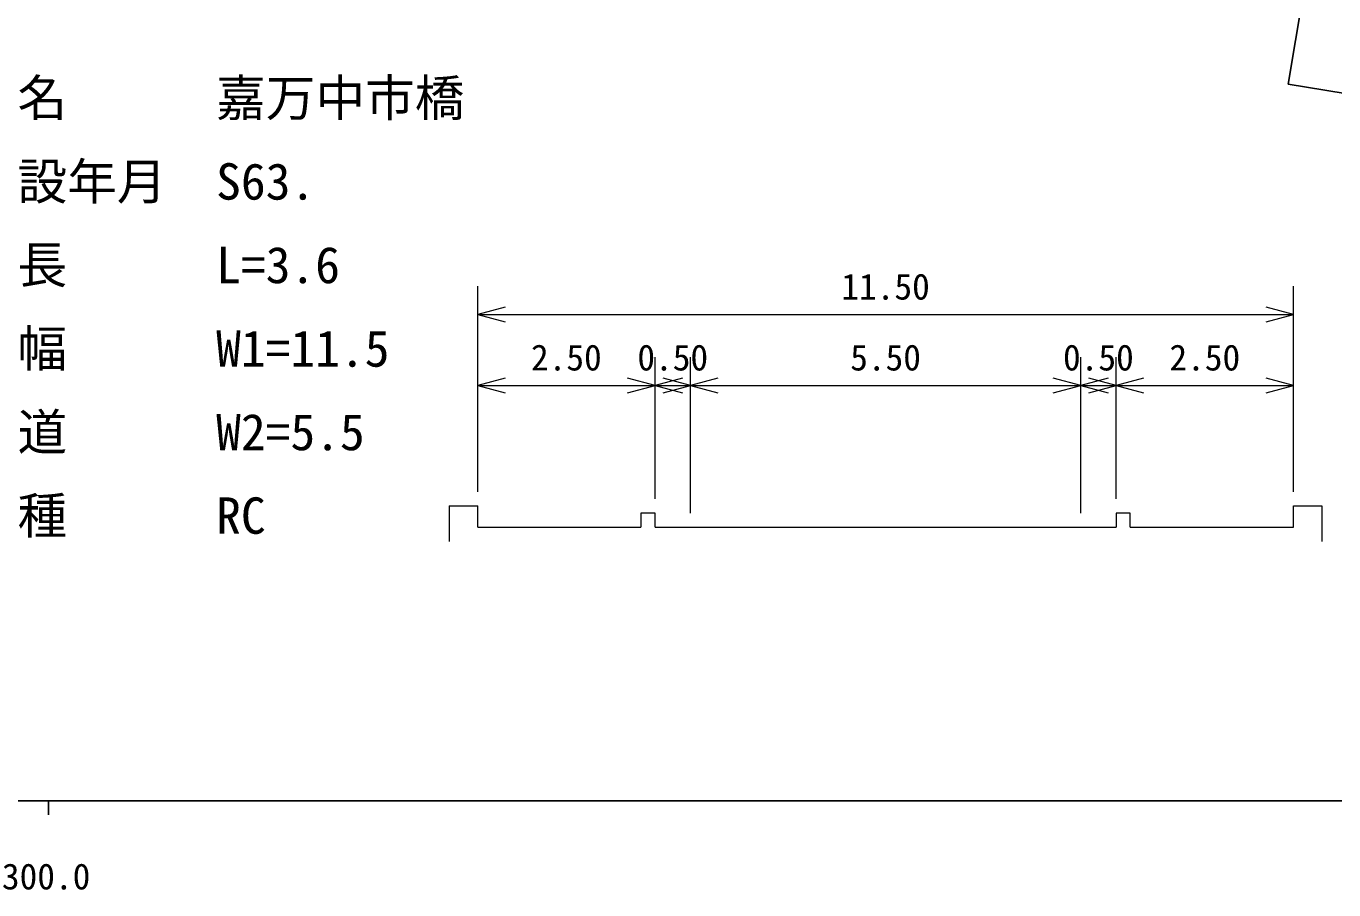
# Model space of a CAD drawing. Units: millimetres on the paper, enlarged 1000 times, with parts at other scales. Extents: x 40000 to 680000, y 20000 to 380000.
# Drawn here: x 366436 to 458603, y 198715 to 259624 of the extents above; entities that cross this region are included whole.
import ezdxf
from ezdxf.enums import TextEntityAlignment as Align

# ---------------------------------------------------------------- set-up
doc = ezdxf.new("R2010")
doc.units = ezdxf.units.MM
doc.header["$LTSCALE"] = 1000
for name, color, linetype, lineweight in [('S-BGD', 7, 'Continuous', 25), ('S-STR-HTXT', 7, 'Continuous', 13), ('S-TTL-BAND', 7, 'Continuous', 25)]:
    doc.layers.add(name, color=color, linetype=linetype, lineweight=lineweight)
doc.styles.add('ＭＳ ゴシック', font='')
doc.styles.get('ＭＳ ゴシック').set_extended_font_data('MS Gothic')

msp = doc.modelspace()

# ---------------------------------------------------------------- linework, layer by layer
at = {"layer": 'S-BGD'}
for p, q in [((459471, 280199), (455385, 255535)), ((455385, 255535), (501753, 247853))]:
    msp.add_line(p, q, dxfattribs=at)
at = {"layer": 'S-STR-HTXT'}
for p, q in [((398259, 226791), (398259, 241291)), ((455759, 226791), (455759, 241291)), ((400191, 239808), (398259, 239291)), ((455759, 239291), (453828, 239808)), ((398259, 239291), (455759, 239291)), ((398259, 239291), (400191, 238773)), ((453828, 238773), (455759, 239291)), ((410759, 226291), (410759, 236291)), ((413259, 225291), (413259, 236291)), ((440759, 225291), (440759, 236291)), ((443259, 226291), (443259, 236291)), ((400191, 234808), (398259, 234291)), ((398259, 234291), (410759, 234291)), ((398259, 234291), (400191, 233773)), ((410759, 234291), (408828, 234808)), ((408828, 233773), (410759, 234291)), ((412691, 234808), (410759, 234291)), ((410759, 234291), (413259, 234291)), ((410759, 234291), (412691, 233773)), ((413259, 234291), (411328, 234808)), ((411328, 233773), (413259, 234291)), ((415191, 234808), (413259, 234291)), ((413259, 234291), (440759, 234291)), ((413259, 234291), (415191, 233773)), ((440759, 234291), (438828, 234808)), ((438828, 233773), (440759, 234291)), ((442691, 234808), (440759, 234291)), ((440759, 234291), (443259, 234291)), ((440759, 234291), (442691, 233773)), ((443259, 234291), (441328, 234808)), ((441328, 233773), (443259, 234291)), ((445191, 234808), (443259, 234291)), ((443259, 234291), (455759, 234291)), ((443259, 234291), (445191, 233773)), ((455759, 234291), (453828, 234808)), ((453828, 233773), (455759, 234291)), ((396259, 225791), (398259, 225791)), ((396259, 225791), (396259, 223291)), ((398259, 224291), (398259, 225791)), ((410759, 225291), (409759, 225291)), ((409759, 225291), (409759, 224291)), ((410759, 224291), (410759, 225291)), ((444259, 225291), (443259, 225291)), ((443259, 225291), (443259, 224291)), ((444259, 224291), (444259, 225291)), ((455759, 224291), (455759, 225791)), ((455759, 225791), (457759, 225791)), ((457759, 225791), (457759, 223291)), ((398259, 224291), (409759, 224291)), ((410759, 224291), (413259, 224291)), ((413259, 224291), (440759, 224291)), ((440759, 224291), (443259, 224291)), ((444259, 224291), (455759, 224291))]:
    msp.add_line(p, q, dxfattribs=at)
at = {"layer": 'S-TTL-BAND'}
for p, q in [((40000, 205000), (579000, 205000)), ((368000, 205000), (368000, 204000))]:
    msp.add_line(p, q, dxfattribs=at)

# ---------------------------------------------------------------- texts
at = {"layer": 'S-STR-HTXT', "style": 'ＭＳ ゴシック'}
for s, p in [('橋名\u3000\u3000\u3000嘉万中市橋', (362326, 252511)), ('架設年月\u3000S63.', (362326, 246620)), ('橋長\u3000\u3000\u3000L=3.6', (362326, 240729)), ('全幅\u3000\u3000\u3000W1=11.5', (362326, 234838)), ('車道\u3000\u3000\u3000W2=5.5', (362326, 228947)), ('橋種\u3000\u3000\u3000RC', (362326, 223056))]:
    msp.add_text(s, height=2566, dxfattribs=at).set_placement(p, align=Align.BOTTOM_LEFT)
for s, p in [('11.50', (427009, 239791)), ('2.50', (404509, 234791)), ('0.50', (412009, 234791)), ('5.50', (427009, 234791)), ('0.50', (442009, 234791)), ('2.50', (449509, 234791))]:
    msp.add_text(s, height=1833, dxfattribs=at).set_placement(p, align=Align.BOTTOM_CENTER)
at = {"layer": 'S-TTL-BAND', "style": 'ＭＳ ゴシック'}
msp.add_text('300.0', height=1833, dxfattribs=at).set_placement((367844, 198195), align=Align.BOTTOM_CENTER)

doc.saveas('drawing.dxf')
